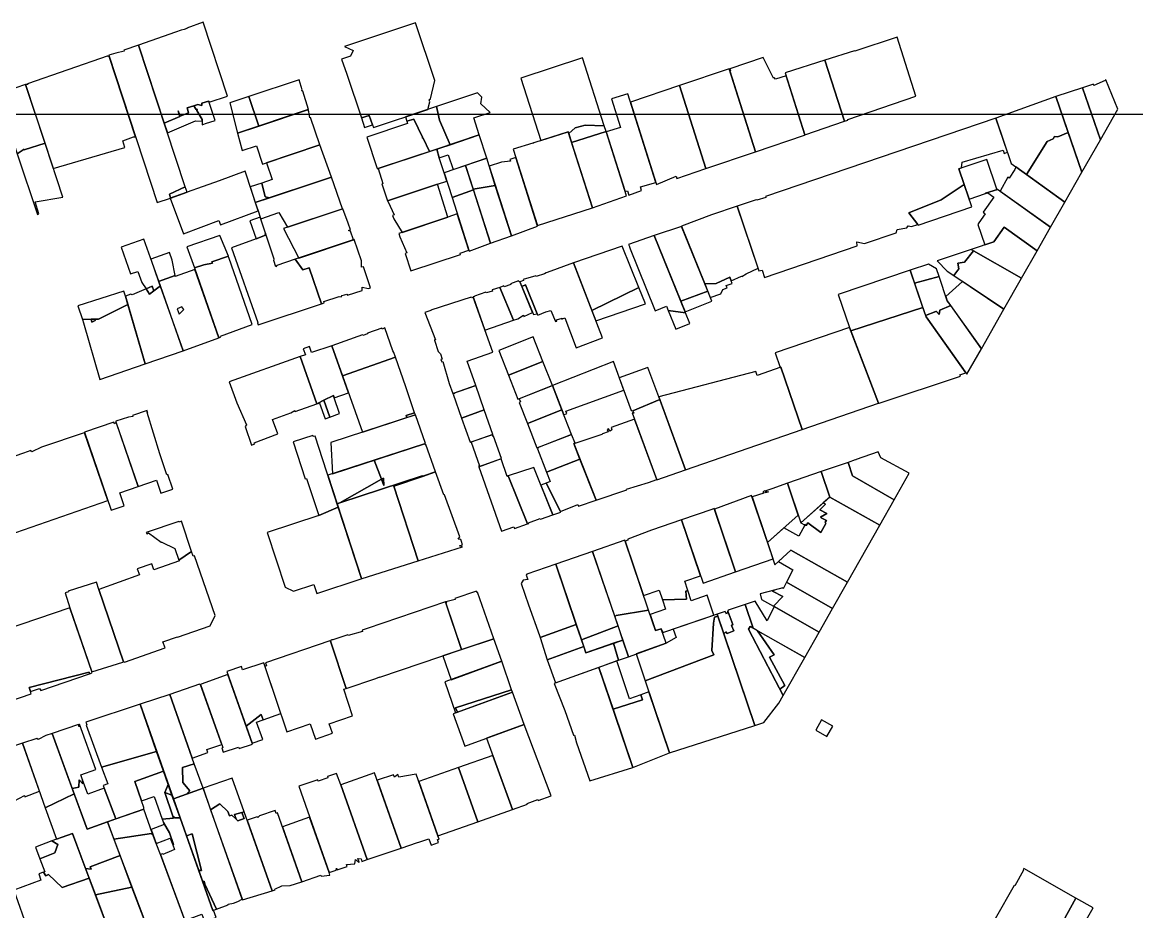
# Model space of a CAD drawing. Header units: metres. Extents: x -20 to 432, y -24 to 322.
# Drawn here: x 99.3 to 265.9, y 180.8 to 313.8 of the extents above; entities that cross this region are included whole.
import ezdxf

# ---------------------------------------------------------------- set-up
doc = ezdxf.new("R2010")
doc.units = ezdxf.units.M

msp = doc.modelspace()

# ---------------------------------------------------------------- linework, layer by layer
for points in [[(124.9375, 301.2813), (125.5313, 301.5), (126.1484, 301.3125), (126.1406, 301.6875), (127.1328, 302), (127.2109, 301.8438), (129.9609, 302.75), (126.3203, 313.7813), (123.8828, 312.9063), (123.8984, 312.875), (123.4688, 312.6875), (123.0156, 312.5938), (122.1719, 312.3125), (116.6406, 310.375), (120.5, 298.6875), (122.8359, 299.6875), (122.5703, 300.5313), (122.6094, 300.5625), (122.875, 299.7188), (124.1328, 300.25), (123.9141, 300.9688), (124.9375, 301.2813)], [(160.1016, 302.1875), (160.3125, 302.3438), (160.9844, 305.0625), (158.0938, 313.7188), (147.4531, 310.1563), (148.7813, 309.5625), (148.3594, 308.7188), (147.0313, 308.2813), (147.7969, 306), (149.9844, 299.4688), (151.1328, 299.8438), (151.6484, 298.4375), (151.8047, 298.0313), (159.9219, 300.75), (160.2031, 301.9063), (160.1016, 302.1875)], [(114.4766, 309.625), (114.5313, 309.4375), (113.25, 309.1875), (112.2031, 308.8438), (119.4531, 286.8438), (121.4531, 287.4688), (121.2734, 288.0625), (123.6563, 289.1563), (116.6406, 310.375), (114.4766, 309.625)], [(230.0859, 311.5625), (223.75, 309.4688), (223.7422, 309.5313), (219.2969, 308.0938), (222.2031, 298.9688), (222.7422, 299.1563), (222.7188, 299.25), (232.8906, 302.75), (230.0859, 311.5625)], [(116.2188, 296.6563), (112.25, 308.6875), (112.1719, 308.625), (112.1328, 308.75), (100.0625, 304.5625), (100.0938, 304.4688), (99.7813, 304.4688), (103.9141, 291.9375), (114.6094, 295.0313), (114.3359, 296.0313), (115.9141, 296.6563), (116.2188, 296.6563)], [(180.9141, 297.4063), (180.9844, 297.1563), (181.9453, 298), (183.4531, 298.4063), (186.2891, 298.3125), (183.0625, 308.4688), (173.8438, 305.4063), (176.8047, 296.0938), (180.9141, 297.4063)], [(216.2969, 296.9375), (213.4922, 305.7813), (211.9219, 305.2813), (211.7188, 305.5313), (211.6094, 305.4063), (210.0547, 308.5313), (205.1016, 306.8438), (205.1875, 306.5938), (205.0703, 306.5313), (208.9297, 294.4063), (216.2656, 296.9063), (216.2969, 296.9375)], [(201.5156, 291.9063), (208.9297, 294.4063), (204.9844, 306.8125), (197.5781, 304.3125), (201.5156, 291.9063)], [(216.2969, 296.9375), (222.2031, 298.9688), (219.2969, 308.0938), (213.3516, 306.2188), (216.2969, 296.9375)], [(142.0938, 300.75), (141.2266, 303.4688), (141.0625, 303.5313), (141.1484, 303.6875), (140.6797, 305.1875), (133.1719, 302.6875), (134.6406, 298.25), (142.0938, 300.75)], [(261.2188, 305.0625), (259.5234, 304.3125), (259.4375, 304.5313), (257.8359, 304), (260.5156, 296.2188), (263.1172, 300.7813), (261.3281, 305.1875), (261.1875, 305.125), (261.2188, 305.0625)], [(99.5469, 294.7813), (99.5625, 294.6875), (102.6797, 295.6875), (99.7813, 304.4688), (98.3281, 304), (97.6406, 303.5625), (97.5859, 303.75), (95.5781, 303.0938), (98.5313, 294.125), (99.5469, 294.7813)], [(194.1094, 289.5313), (197.0625, 290.75), (197.1797, 290.4375), (201.5156, 291.9063), (197.5781, 304.3125), (190.2031, 301.8125), (194.1094, 289.5313)], [(257.7266, 291.3438), (260.5156, 296.2188), (257.8359, 304), (253.8203, 302.6875), (257.7266, 291.3438)], [(125.3594, 300.5938), (126.1875, 299.2188), (126.1875, 299), (126.1953, 298.4688), (126.6875, 298.625), (128.1172, 299.0938), (127.2891, 301.625), (127.2109, 301.8438), (127.1328, 302), (126.1406, 301.6875), (126.1484, 301.3125), (125.5313, 301.5), (124.9375, 301.2813), (125.2656, 300.75), (125.4219, 300.8125), (125.3594, 300.5938)], [(131.4766, 297.1875), (134.6406, 298.25), (133.1719, 302.6875), (130.2969, 301.7188), (131.4766, 297.1875)], [(169.25, 300.3125), (167.8672, 301.5625), (167.9844, 302.5938), (167.3281, 303.2188), (161.2109, 301.1875), (161.6719, 299.125), (163.25, 295.4688), (167.6016, 296.9375), (166.7891, 299.5), (169.25, 300.3125)], [(189.7891, 288.5938), (189.9688, 287.9375), (191.8828, 288.625), (191.7031, 289.1563), (194.0156, 289.8438), (189.8047, 303.0938), (187.3828, 302.3125), (188.7422, 298.0625), (186.5938, 297.375), (189.4219, 288.4688), (189.7891, 288.5938)], [(247.1641, 292.6563), (249.4453, 291), (252.5391, 295.9688), (253.4063, 296.3438), (253.6094, 296.6875), (254.1484, 296.6563), (255.6797, 297.3125), (253.8203, 302.6875), (244.8516, 299.4375), (247.1641, 292.6563)], [(0, 0), (400, 0), (400, 300), (0, 300)], [(126.1875, 299.2188), (125.3594, 300.5938), (125.4219, 300.8125), (125.2656, 300.75), (124.9375, 301.2813), (123.9141, 300.9688), (124.1328, 300.25), (122.875, 299.7188), (122.6094, 300.5625), (122.5703, 300.5313), (122.8359, 299.6875), (120.5, 298.6875), (120.9766, 297.25), (125.2031, 299.0313), (126.1875, 299), (126.1875, 299.2188)], [(143.7813, 295.4375), (142.3984, 299.5625), (142.2813, 299.5), (142.1328, 300.375), (142.0156, 300.7188), (131.4766, 297.1875), (132.1563, 294.5938), (134.3047, 295.3125), (135.2188, 292.5625), (143.7813, 295.4375)], [(157.8125, 299.3125), (159.1406, 296.5938), (159.1406, 296.4375), (159.2109, 296.4688), (160.1875, 294.4688), (163.25, 295.4688), (161.6719, 299.125), (161.2109, 301.1875), (156.5625, 299.625), (156.7813, 298.9688), (157.8125, 299.3125)], [(151.6484, 298.4375), (151.1328, 299.8438), (149.9844, 299.4688), (150.4531, 298.0625), (151.6484, 298.4375)], [(159.1406, 296.5938), (157.8125, 299.3125), (156.7813, 298.9688), (156.8906, 298.625), (150.8125, 296.5938), (152.2891, 292.0625), (152.3438, 291.8438), (160.1875, 294.4688), (159.2109, 296.4688), (159.1406, 296.4375), (159.1406, 296.5938)], [(181.9453, 298), (180.9844, 297.1563), (181.4219, 295.7813), (186.5703, 297.4375), (186.2891, 298.3125), (183.4531, 298.4063), (181.9453, 298)], [(231.8359, 285.2813), (236.6797, 287.25), (240.125, 289.5), (239.3203, 291.875), (239.7031, 292), (239.8438, 292.8438), (245.9688, 294.6563), (246.0781, 294.1563), (246.5859, 294.3438), (244.8516, 299.4375), (210.4297, 287.7188), (210.4531, 287.5625), (209.1016, 287.1875), (209.0313, 287.25), (206.1563, 286.2813), (209.4375, 276.625), (209.9141, 276.6875), (210.2813, 275.625), (224.1172, 280.3438), (224.0859, 280.9688), (225.2188, 280.7188), (229.9453, 282.3125), (230.0859, 282.7813), (231.5313, 283.0313), (231.7578, 283.3438), (232.2656, 283.2188), (233.1719, 283.5625), (231.8359, 285.2813)], [(161.2734, 294.8125), (161.6406, 293.5), (162.9609, 293.9375), (163.6953, 291.75), (168.7266, 293.4375), (167.6016, 296.9375), (161.2734, 294.8125)], [(180.9141, 297.4063), (175.7891, 295.75), (175.6406, 295.6563), (175.6016, 295.6875), (172.6875, 294.7813), (176.2969, 283.4063), (184.5313, 286.0313), (180.9141, 297.4063)], [(181.4219, 295.7813), (184.5313, 286.0313), (189.6328, 287.8125), (186.5703, 297.4375), (181.4219, 295.7813)], [(249.4453, 291), (255.1719, 286.875), (257.7266, 291.3438), (255.6797, 297.3125), (254.1484, 296.6563), (253.6094, 296.6875), (253.4063, 296.3438), (252.5391, 295.9688), (249.4453, 291)], [(101.7734, 285.125), (101.2031, 286.9375), (105.3438, 287.625), (102.6797, 295.6875), (99.5625, 294.6875), (99.5469, 294.7813), (98.5313, 294.125), (101.5313, 285.0313), (101.7734, 285.125)], [(136.2266, 287.5313), (145.5, 290.625), (143.7813, 295.4375), (135.7891, 292.7813), (136.6328, 290.25), (135.125, 289.7188), (135.5859, 287.6563), (136.2266, 287.5313)], [(162.3594, 291.2813), (161.6406, 293.5), (161.2734, 294.8125), (152.5078, 291.9063), (153.2031, 289.6563), (153.0547, 289.625), (153.8984, 287.0625), (161.3594, 289.5625), (162.7656, 290), (162.3594, 291.2813)], [(170.0156, 289.375), (168.7266, 293.4375), (165.5781, 292.375), (166.7031, 288.8125), (170.0156, 289.375)], [(172.2891, 293), (170.9375, 292.8438), (169.0781, 292.2813), (172.4141, 281.8438), (176.3281, 283.3125), (173.0703, 293.5625), (172.2031, 293.2813), (172.2891, 293)], [(166.7344, 288.7188), (165.5781, 292.375), (162.3594, 291.2813), (163.5391, 287.5938), (166.7344, 288.7188)], [(243.3281, 288.25), (245.1016, 288.7813), (245.0234, 288.8438), (243.5156, 293.2813), (239.3203, 291.875), (240.8594, 287.3438), (243.2969, 288.1563), (243.3281, 288.25)], [(247.8516, 292.1563), (247.6875, 291.7813), (246.8281, 290.4688), (246.6563, 290.5938), (245.4844, 288.5313), (253.0078, 283.125), (255.1719, 286.875), (247.8516, 292.1563)], [(134.5313, 285.5625), (132.6016, 291.5313), (128.7188, 290.0938), (121.4141, 287.4688), (123.3828, 282.1563), (128.6719, 284.125), (128.9063, 283.4688), (134.5313, 285.5625)], [(138.9219, 283.125), (147.1484, 285.875), (145.5, 290.625), (134.125, 286.8438), (134.5313, 285.5625), (134.8594, 284.6563), (134.9453, 284.375), (137.6641, 285.3438), (138.9219, 283.125)], [(123.9141, 288.375), (123.6563, 289.1563), (121.2734, 288.0625), (121.4531, 287.4688), (123.9141, 288.375)], [(134.125, 286.8438), (136.2266, 287.5313), (135.5859, 287.6563), (135.125, 289.7188), (133.375, 289.1563), (134.125, 286.8438)], [(153.9844, 286.9375), (154.8984, 285), (154.6328, 284.9063), (154.8203, 284.375), (156.0859, 282.3438), (162.9219, 284.6563), (161.3594, 289.5625), (153.8984, 287.0625), (153.9844, 286.9375)], [(169.2734, 280.75), (166.7344, 288.7188), (163.5391, 287.5938), (166.0938, 279.5625), (169.2734, 280.75)], [(172.4141, 281.8438), (170.0156, 289.375), (166.7031, 288.8125), (169.2734, 280.75), (172.4141, 281.8438)], [(236.6797, 287.25), (231.8359, 285.2813), (233.1719, 283.5625), (233.25, 283.4375), (241.2578, 286.1875), (240.125, 289.5), (236.6797, 287.25)], [(245.1016, 288.7813), (243.3281, 288.25), (243.2969, 288.1563), (243.6484, 288.2813), (244.5781, 287.625), (242.9609, 285.375), (243.2813, 285.1563), (242.3125, 283.8125), (242.1563, 283.5313), (243.1875, 280.5), (244.5625, 280.9688), (246.1016, 283.125), (251.0156, 279.5938), (253.0078, 283.125), (245.1016, 288.7813)], [(148.8125, 281.25), (148.3828, 282.5625), (148.0625, 282.625), (148.3359, 282.7188), (148.0078, 283.7188), (147.2188, 285.875), (138.3359, 282.9375), (140.6484, 278.5), (148.8125, 281.25)], [(166.0625, 279.6875), (164.3281, 285.125), (162.9219, 284.6563), (155.5625, 282.1875), (155.7188, 281.6875), (156.7656, 279.2813), (156.5156, 279.2188), (157.3594, 276.5938), (164.8047, 279.0625), (164.7813, 279.25), (166.0625, 279.6875)], [(201.3281, 274.6563), (203.0547, 274.7188), (205.0703, 275.6875), (205.2734, 275.0938), (206.8047, 275.8125), (206.8984, 275.75), (207.5078, 276.1563), (209.3125, 277), (206.1563, 286.2813), (202.3438, 284.9688), (197.8359, 283.2813), (201.3281, 274.6563)], [(135.5859, 282.1563), (135.6641, 282.2188), (134.8594, 284.6563), (133.3203, 284.0938), (134.2734, 281.4063), (135.6563, 281.9375), (135.5859, 282.1563)], [(125.0078, 277.0625), (126.4297, 277.5313), (127.7266, 277.75), (127.6484, 277.9375), (130.1016, 278.7813), (128.8438, 281.9063), (123.9063, 280.1875), (125.0078, 277.0625)], [(136.9609, 278.3438), (135.6641, 282.2188), (135.5859, 282.1563), (135.6563, 281.9375), (134.2734, 281.4063), (130.5781, 280.0625), (134.5156, 268.875), (134.4297, 268.8438), (134.5391, 268.5313), (144, 271.6875), (142.2031, 277.0625), (141.25, 276.75), (140.1094, 278.3438), (137.3516, 277.4063), (137.2188, 277.2188), (136.8984, 278.1563), (136.9609, 278.3438)], [(193.7656, 281.875), (189.9531, 280.5625), (190.1328, 280.1563), (190.0703, 280.125), (193.9297, 270.625), (195.6016, 271.3125), (195.8672, 270.6563), (198.4453, 270.3438), (193.7656, 281.875)], [(201.7813, 273.5625), (197.8516, 283.25), (193.7656, 281.875), (197.7422, 272.0938), (201.7813, 273.5625)], [(248.7031, 275.5313), (251.0156, 279.5938), (246.1016, 283.125), (244.5625, 280.9688), (241.1484, 279.8125), (248.7031, 275.5313)], [(118.7266, 274.3125), (118.9609, 273.625), (119.9297, 274.3438), (117.4609, 281.3438), (114.0781, 280.1563), (115.4844, 276.1563), (116.5703, 276.5313), (117.1484, 274.875), (117.7891, 273.9063), (118.7266, 274.3125)], [(142.2031, 277.0625), (144, 271.6875), (144.4453, 271.8438), (144.3672, 272.0313), (146.6563, 272.75), (146.9453, 272.7188), (147.0938, 272.9063), (147.7891, 273.125), (147.9141, 272.9688), (150.1094, 273.6563), (150.0938, 274.1875), (151.0547, 273.9688), (151.3672, 274.0625), (150.2969, 277.2188), (150.0078, 277.1563), (149.9844, 278.125), (148.9141, 281.2813), (140.1094, 278.3438), (141.25, 276.75), (142.2031, 277.0625)], [(191.4531, 274.125), (188.9688, 280.2813), (181.6953, 277.8125), (184.4453, 270.6875), (191.4531, 274.125)], [(119.6719, 275.0313), (122.1172, 275.9375), (121.6875, 278.1875), (121.2813, 279.3438), (118.5, 278.375), (119.6719, 275.0313)], [(130.1641, 278.5938), (130.1016, 278.7813), (127.6484, 277.9375), (127.7266, 277.75), (126.4297, 277.5313), (125.0078, 277.0625), (128.6875, 266.5938), (128.9844, 266.7188), (128.9297, 266.8438), (133.6328, 268.5938), (130.1641, 278.5938)], [(239.3438, 276.9063), (239.1797, 277.7813), (240.1563, 277.9063), (241.5156, 279.5938), (241.1484, 279.8125), (236.0703, 278.0938), (237.5703, 276.5625), (238.5547, 275.9063), (239.3438, 276.9063)], [(239.1797, 277.7813), (239.3438, 276.9063), (238.5547, 275.9063), (246.0547, 270.875), (248.7031, 275.5313), (241.5156, 279.5938), (240.1563, 277.9063), (239.1797, 277.7813)], [(123.3281, 264.6563), (128.6875, 266.5938), (125.0938, 276.8125), (122.1484, 275.7813), (122.1172, 275.9375), (119.6719, 275.0313), (123.3281, 264.6563)], [(179.9922, 269.5313), (179.9688, 269.4063), (180.3906, 269.5938), (182.125, 265.0938), (186.0313, 266.5938), (181.6953, 277.8125), (177.7656, 276.375), (177.6328, 276.3125), (177.3438, 276.1563), (176.125, 275.7813), (176.0781, 275.875), (174.1875, 275.3125), (174.2422, 275.1563), (173.6953, 274.9688), (174, 274.25), (174.5078, 274.5313), (176.2813, 270.1875), (176.3672, 270), (177.5703, 270.5), (178.3047, 270.6875), (179.0156, 269.0313), (179.2266, 269.0938), (179.1719, 269.2813), (179.9922, 269.5313)], [(222.9844, 268.1563), (223.1797, 267.6563), (233.9375, 271.125), (232.0391, 276.7188), (221.2969, 273.0625), (222.9844, 268.1563)], [(232.6953, 274.7813), (236.375, 275.75), (235.9766, 276.9063), (234.7734, 277.625), (232.0391, 276.7188), (232.6953, 274.7813)], [(172.7266, 269.2188), (173.3828, 269.4375), (174.2266, 269.9688), (174.2969, 269.7813), (175.5938, 270.375), (173.6719, 275.0313), (173.5156, 274.9688), (173.4766, 275.0938), (172.2734, 274.6875), (172.3203, 274.5625), (171.3438, 274.2188), (171.2891, 274.3438), (170.7031, 274.125), (172.7266, 269.2188)], [(204.5469, 274.4375), (205.4063, 274.7188), (205.2734, 275.0938), (205.0703, 275.6875), (203.0547, 274.7188), (201.3281, 274.6563), (202.1641, 272.625), (203.75, 273.1563), (204.0469, 273.8125), (204.6641, 274.0625), (204.5469, 274.4375)], [(238.1172, 271.4063), (237.6016, 272.125), (236.375, 275.75), (232.6953, 274.7813), (234.3438, 269.9375), (235.8906, 270.5313), (235.9922, 270.5313), (236.375, 270.0938), (236.4844, 270.75), (238.1172, 271.4063)], [(242.7109, 264.9688), (246.0547, 270.875), (239.8594, 275.0313), (237.3906, 272.75), (237.6016, 272.125), (242.7109, 264.9688)], [(108.2656, 269.3125), (109.5781, 269.375), (110.1172, 269.4063), (110.6563, 269.4063), (115.0703, 271.5625), (114.7031, 272.8438), (114.4453, 273.5625), (107.6094, 271.375), (108.2656, 269.3125)], [(117.7891, 273.9063), (115.6953, 273.0313), (115.5313, 273.125), (114.7031, 272.8438), (117.6484, 262.7188), (123.3281, 264.6563), (119.9297, 274.3438), (118.9609, 273.625), (118.3047, 273.125), (117.7891, 273.9063)], [(117.7891, 273.9063), (118.3047, 273.125), (118.9609, 273.625), (118.7266, 274.3125), (117.7891, 273.9063)], [(166.9063, 272.8438), (166.9297, 272.7813), (166.7031, 272.7188), (168.4609, 267.75), (172.7266, 269.2188), (170.7031, 274.125), (169.5547, 273.75), (169.6172, 273.5938), (168.6484, 273.3125), (168.5938, 273.4375), (166.9063, 272.8438)], [(174.5078, 274.5313), (174, 274.25), (175.7188, 270.0625), (176.2813, 270.1875), (174.5078, 274.5313)], [(185.0625, 269.125), (192.4531, 271.6563), (191.4531, 274.125), (184.4453, 270.6875), (185.0625, 269.125)], [(202.375, 272.0938), (201.7813, 273.5625), (197.7422, 272.0938), (198.3906, 270.5), (202.375, 272.0938)], [(166.7031, 272.6875), (166.4375, 272.5938), (166.3984, 272.6875), (160.3672, 270.75), (160.3828, 270.6563), (159.4922, 270.375), (161.0469, 266.3125), (160.8906, 266.25), (160.8984, 266.2188), (161.4688, 264.5625), (161.8281, 264.2188), (162.0703, 263.4063), (161.8828, 263.375), (162.0234, 263), (162.1797, 263.0313), (163.1328, 259.7813), (163.6719, 258.25), (167.0781, 259.4688), (165.7813, 263.0938), (169.625, 264.4688), (166.7031, 272.6875)], [(109.5781, 269.375), (108.2656, 269.3125), (108.4219, 268.8438), (110.8906, 260.375), (117.6484, 262.7188), (115.0703, 271.5625), (110.6563, 269.4063), (110.1172, 269.4063), (110.1797, 269.1875), (109.6953, 268.9375), (109.5781, 269.375)], [(123.4531, 270.8125), (123.1563, 271.2188), (122.4297, 270.9375), (122.7188, 270.125), (123.4531, 270.8125)], [(199.1016, 268.75), (198.4453, 270.3438), (195.8672, 270.6563), (196.9922, 267.875), (199.1016, 268.75)], [(239.5938, 260.8438), (239.4688, 261.0625), (240.3828, 261.375), (234.4141, 269.7188), (233.9375, 271.125), (223.1797, 267.6563), (227.2891, 256.8125), (227.3984, 256.8438), (239.5938, 260.8438)], [(238.1172, 271.4063), (236.4844, 270.75), (236.375, 270.0938), (235.9922, 270.5313), (235.8906, 270.5313), (234.3438, 269.9375), (234.4141, 269.7188), (240.5391, 261.1563), (242.7109, 264.9688), (238.1172, 271.4063)], [(109.5781, 269.375), (109.6953, 268.9375), (110.1797, 269.1875), (110.1172, 269.4063), (109.5781, 269.375)], [(155.0938, 263.6875), (154.8438, 264.375), (154.7109, 264.6563), (153.5078, 268.0625), (153.0938, 267.9063), (153.0391, 268.0313), (150.8906, 267.2813), (150.9063, 267.1875), (150.1953, 266.9375), (150.1719, 267.0313), (145.5781, 265.4063), (147.1641, 260.9063), (155.0938, 263.6875)], [(175.6797, 266.7188), (170.5156, 264.6875), (171.9609, 261.0313), (177.125, 263.0625), (175.6797, 266.7188)], [(227.2891, 256.8125), (222.9844, 268.1563), (211.8594, 264.3438), (212.6172, 262.1563), (212.7031, 262.1875), (215.8984, 252.875), (227.2891, 256.8125)], [(143.5234, 256.7813), (143.5, 256.8438), (144.3828, 257.2813), (145.8047, 257.9688), (145.9219, 257.625), (148.0547, 258.375), (145.5781, 265.4063), (142.5469, 264.375), (142.2266, 265.3125), (141.3047, 264.9688), (141.6172, 264.0625), (140.8203, 263.7813), (143.3125, 256.7188), (143.5234, 256.7813)], [(132.7891, 253.5625), (132.5859, 253.3125), (133.5547, 250.5625), (134.0313, 250.7188), (133.9453, 250.9063), (137.4688, 252.25), (136.7109, 254.375), (139.4375, 255.375), (140.0547, 255.7188), (140.1094, 255.5938), (143.3125, 256.7188), (140.8203, 263.7813), (130.2344, 260.0313), (131.3438, 256.875), (132.7891, 253.5625)], [(157.9531, 255.375), (156.6406, 259.25), (155.0938, 263.6875), (147.1641, 260.9063), (150.1328, 252.4688), (156.7969, 254.6563), (156.6953, 254.9688), (157.9531, 255.375)], [(173.3906, 257.4063), (178.5547, 259.4375), (177.125, 263.0625), (171.9609, 261.0313), (173.3906, 257.4063)], [(180.5547, 255.625), (189.2422, 258.75), (187.6719, 263.0313), (178.5547, 259.4375), (180.2656, 255.0625), (180.7188, 255.25), (180.5547, 255.625)], [(190.5313, 255.6563), (190.5859, 255.6875), (194.6016, 257.375), (192.8438, 262.1563), (188.5547, 260.5938), (190.3516, 255.7188), (190.5313, 255.6563)], [(208.9766, 261.5313), (194.4453, 257.7813), (198.4688, 246.8438), (215.8984, 252.875), (212.7031, 262.1875), (209.1641, 260.9688), (208.9766, 261.5313)], [(163.8984, 258.25), (163.7031, 258.1563), (164.9609, 254.5938), (168.3672, 255.8125), (167.0781, 259.4688), (163.8672, 258.3125), (163.8984, 258.25)], [(173.7734, 257.0313), (173.5781, 256.9063), (174.8125, 253.7813), (179.9766, 255.8125), (178.5547, 259.4375), (173.6016, 257.4688), (173.7734, 257.0313)], [(143.5, 256.8438), (143.5234, 256.7813), (143.7188, 256.8438), (144.5469, 254.5), (145.2813, 254.75), (144.3828, 257.2813), (143.5, 256.8438)], [(144.3828, 257.2813), (145.2813, 254.75), (146.7188, 255.25), (145.9219, 257.625), (145.8047, 257.9688), (144.3828, 257.2813)], [(190.7109, 255.3438), (190.4766, 255.375), (194.1563, 245.375), (198.4688, 246.8438), (194.6016, 257.375), (190.5859, 255.6875), (190.7109, 255.3438)], [(115.8203, 254.8125), (115.1641, 254.75), (113.2656, 254.125), (113.2891, 254.0313), (116.5938, 244.3438), (119.3438, 245.2813), (120.0078, 243.3438), (121.7969, 243.9688), (121.0547, 246.1563), (120.8984, 246.0938), (119.8594, 249.2188), (117.9688, 255.4375), (118.0469, 255.4375), (117.9766, 255.5938), (117.9297, 255.7188), (115.7734, 254.9688), (115.8203, 254.8125)], [(145.6484, 246.25), (159.5859, 250.7813), (158.0625, 255.0625), (145.4297, 250.9375), (145.6484, 246.25)], [(158.0625, 255.0625), (157.9531, 255.375), (156.6953, 254.9688), (156.7969, 254.6563), (158.0625, 255.0625)], [(168.3672, 255.8125), (164.9609, 254.5938), (166.2578, 250.9688), (169.6641, 252.1563), (168.3672, 255.8125)], [(179.9766, 255.8125), (174.8125, 253.7813), (176.2422, 250.125), (181.4063, 252.1563), (179.9766, 255.8125)], [(116.5938, 244.3438), (113.2969, 253.9688), (113.0469, 253.7188), (112.9453, 254), (108.5703, 252.5), (112.5781, 240.8125), (114.5234, 241.4688), (113.8516, 243.4063), (116.5938, 244.3438)], [(186.9375, 253), (186.7266, 252.9063), (186.875, 252.5313), (186.0469, 252.2188), (185.9375, 252.1563), (182.0781, 250.8438), (181.75, 250.7813), (185.0781, 242.3125), (189.6641, 243.8438), (189.625, 243.9688), (192.9297, 244.9688), (194.1406, 245.4063), (190.8125, 254.4375), (187.3281, 253.1563), (187.4531, 252.8125), (187.1953, 252.625), (186.9375, 253)], [(100.5781, 249.7188), (99.4453, 249.3438), (94.3594, 247.5938), (94.4375, 247.4375), (90.1719, 246.0313), (93.6563, 235.9063), (112.0781, 242.25), (108.5938, 252.4063), (108.5547, 252.4063), (102.1641, 250.25), (100.7266, 249.5313), (100.5781, 249.7188)], [(143.0547, 251.9063), (142.7656, 251.8125), (142.7109, 252), (139.7734, 251.0313), (141.5938, 245.5), (141.7969, 245.5625), (143.6016, 240.0313), (146.5391, 241.25), (143.0547, 251.9063)], [(169.6328, 252.1563), (166.3984, 251), (167.625, 247.4375), (167.5156, 247.4063), (167.5469, 247.3125), (170.9531, 248.5313), (169.7656, 251.875), (169.6641, 251.8438), (169.6328, 252.1563)], [(176.375, 250), (176.3047, 249.9688), (177.6719, 246.5), (182.6563, 248.4688), (181.75, 250.7813), (181.9297, 250.8438), (181.4063, 252.1563), (176.3047, 250.1563), (176.375, 250)], [(152.9844, 245.4375), (153.3125, 245.625), (153.3359, 244.5313), (152.9844, 245.4375), (146.7813, 241.9063), (159.0781, 245.9688), (159.1094, 245.875), (161.0938, 246.5625), (159.6406, 250.625), (159.4922, 250.5938), (159.4453, 250.75), (151.9063, 248.2813), (152.9844, 245.4375)], [(170.9297, 237.6563), (172.8047, 238.3438), (172.8984, 238.0938), (174.8281, 238.7813), (171.9531, 245.9375), (171.7891, 245.875), (170.8672, 248.5), (167.5469, 247.3125), (170.9297, 237.6563)], [(177.5938, 244.875), (179.7656, 240.5938), (182.375, 241.6875), (182.4766, 241.4375), (185.0781, 242.3125), (182.6563, 248.4688), (177.6719, 246.5), (178.2188, 245.125), (177.5938, 244.875)], [(223.8438, 248.3438), (222.7656, 247.9688), (223.4375, 245.9688), (229.6719, 242.375), (231.9141, 246.3438), (227.6641, 248.6563), (227.2734, 249.5313), (223.9844, 248.4063), (223.9063, 248.3125), (223.8438, 248.3438)], [(146.7813, 241.9063), (152.9844, 245.4375), (151.9063, 248.2813), (144.9844, 246.0313), (146.375, 241.75), (146.7813, 241.9063)], [(174.8281, 238.7813), (175.0078, 238.8438), (174.9766, 238.9375), (176.7344, 239.5625), (176.7734, 239.4688), (178.6328, 240.125), (175.7891, 247.1875), (171.9531, 245.9375), (174.8281, 238.7813)], [(220.0469, 242.7813), (227.5078, 238.5625), (229.6719, 242.375), (223.4375, 245.9688), (222.7656, 247.9688), (218.7578, 246.5938), (220.0469, 242.7813)], [(146.7813, 241.9063), (146.375, 241.75), (150.0234, 230.5938), (150.1094, 230.5938), (158.5, 233.25), (154.8438, 244.4063), (159.1094, 245.875), (159.0781, 245.9688), (146.7813, 241.9063)], [(153.3125, 245.625), (152.9844, 245.4375), (153.3359, 244.5313), (153.3125, 245.625)], [(164.8672, 236.4063), (164.4375, 236.4688), (164.7188, 236.8125), (162.4297, 243.125), (162.3281, 243.0938), (161.0938, 246.5625), (154.8438, 244.4063), (158.5, 233.25), (165.0859, 235.3438), (164.6406, 235.5), (165.0938, 235.625), (164.9609, 236.1563), (164.8672, 236.4063)], [(220.0469, 242.7813), (218.7578, 246.5938), (213.7031, 244.8438), (215.7031, 238.9375), (220.0469, 242.7813)], [(179.7656, 240.5938), (177.5938, 244.875), (176.8438, 244.5625), (178.6328, 240.125), (179.8047, 240.5313), (179.7656, 240.5938)], [(215.3047, 240.0938), (213.7031, 244.8438), (211.3594, 244.0313), (210.9063, 243.875), (210.4609, 243.7188), (210.4453, 243.6563), (210.8438, 243.5625), (210.3906, 243.4063), (210.4453, 243.6563), (210.3203, 243.6875), (210.0078, 243.5625), (210.1875, 243.3438), (208.3984, 242.8125), (210.7031, 236), (215.3047, 240.0938)], [(211.5469, 233.5313), (208.3281, 243), (202.7813, 240.9688), (205.9531, 231.5938), (211.5469, 233.5313)], [(218.7422, 239.6563), (219.5156, 239.25), (219.3203, 239), (219.4609, 238.8125), (218.6953, 237.4688), (216.7578, 238.9375), (216.5156, 238.5313), (216.3125, 238.6563), (216.2578, 238.625), (216.3203, 238.5625), (215.375, 236.9063), (213.1406, 238.1875), (210.7031, 236), (211.8281, 232.6563), (214.1797, 234.8438), (222.6641, 230.0313), (227.5078, 238.5625), (220.0469, 242.7813), (219.0391, 241.9063), (219.375, 241.7188), (218.5313, 240.875), (219.5625, 240.3125), (218.6484, 239.7813), (218.7422, 239.6563)], [(219.5156, 239.25), (218.7422, 239.6563), (218.6484, 239.7813), (219.5625, 240.3125), (218.5313, 240.875), (219.375, 241.7188), (219.0391, 241.9063), (215.7031, 238.9375), (216.2578, 238.625), (216.3125, 238.6563), (216.5156, 238.5313), (216.7578, 238.9375), (218.6953, 237.4688), (219.4609, 238.8125), (219.3203, 239), (219.5156, 239.25)], [(150.0234, 230.5938), (146.5391, 241.25), (143.6016, 240.0313), (135.9219, 237.4688), (138.5781, 229.3125), (139.8203, 228.6875), (142.8672, 229.6875), (143.3125, 228.375), (149.9375, 230.5625), (150.0234, 230.5938)], [(202.7422, 241.0625), (202.4766, 240.9688), (202.3984, 240.9375), (197.8672, 239.375), (201.0781, 229.9063), (205.9531, 231.5938), (202.7422, 241.0625)], [(122.7344, 239.0313), (122.6953, 239.125), (117.8281, 237.5), (117.8906, 237.2813), (118.1563, 237.4063), (120.0703, 236.0313), (120.125, 236.0313), (122.1016, 235.0938), (122.7109, 233.3438), (124.5938, 234.6563), (123.0703, 239.1563), (122.7344, 239.0313)], [(194.5234, 228.8438), (195.0156, 227.4063), (198.6094, 227.5313), (198.5156, 228.7188), (198.7969, 228.8125), (198.3281, 230.1875), (200.7188, 231), (197.8672, 239.375), (193.3906, 237.8438), (189.8281, 236.4688), (189.8281, 236.3125), (189.4297, 236.1875), (192.1953, 228.0625), (194.5234, 228.8438)], [(187.8906, 224.8438), (188.0938, 225.0625), (192.9297, 225.875), (189.3906, 236.3125), (184.5703, 234.6563), (187.8906, 224.8438)], [(125.0469, 234), (124.8359, 233.9375), (124.5938, 234.6563), (122.7109, 233.3438), (122.7656, 233.2188), (118.9688, 231.875), (118.6328, 232.8125), (116.4766, 232.0625), (116.8125, 231.125), (110.7188, 228.9688), (114.4063, 218.1563), (114.5234, 218.1875), (114.5625, 218.0938), (120.6484, 220.2188), (120.3203, 221.125), (122.4766, 221.875), (122.5078, 221.8125), (127.3906, 223.5), (128.1328, 225.0625), (125.0469, 234)], [(188.3594, 223.5), (184.5703, 234.6563), (179.0547, 232.75), (182.8906, 221.4375), (188.3594, 223.5)], [(214.1797, 234.8438), (212.3359, 233.125), (214.5, 231.9063), (213.5469, 230.0313), (220.4375, 226.125), (222.6641, 230.0313), (214.1797, 234.8438)], [(174.8516, 230.4688), (174.1641, 230.3438), (173.8906, 229.875), (174.9844, 226.6563), (176.6406, 222.0938), (176.7344, 221.7813), (182.1172, 223.7188), (179.0547, 232.75), (174.7188, 231.25), (174.6328, 231.0938), (174.8516, 230.4688)], [(110.7188, 228.9688), (110.3672, 230.0625), (106.1563, 228.6875), (106.1797, 228.5938), (105.6719, 228.4375), (106.3984, 226.2188), (109.6875, 216.625), (114.3047, 218.0625), (114.4063, 218.1563), (110.7188, 228.9688)], [(211.4844, 228.7188), (212.9922, 227.9063), (211.6172, 226.4375), (218.4375, 222.5938), (220.4375, 226.125), (213.5469, 230.0313), (213.0547, 229.0313), (213.0078, 229.2188), (211.6875, 228.875), (211.4844, 228.7188)], [(164.0234, 227.4688), (162.6328, 227.125), (162.6953, 226.9375), (162.6094, 226.9063), (164.9531, 219.9688), (169.7969, 221.5938), (167.3516, 228.5313), (167.2656, 228.5), (167.1953, 228.6875), (163.9844, 227.5938), (164.0234, 227.4688)], [(199.3125, 227.2813), (198.7969, 228.8125), (198.5156, 228.7188), (198.6094, 227.5313), (195.0156, 227.4063), (195.4844, 226.0313), (193.1484, 225.2188), (193.9688, 222.8125), (194.8359, 223.0938), (195.0391, 222.5), (202.7109, 225.125), (201.6953, 228.0938), (199.3125, 227.2813)], [(211.6875, 228.875), (209.5938, 228.3125), (209.8125, 227.4688), (211.6172, 226.4375), (212.9922, 227.9063), (211.4844, 228.7188), (211.6875, 228.875)], [(152.1641, 215.6563), (152.7266, 215.9063), (152.75, 215.8438), (164.9531, 219.9688), (162.5469, 227.0938), (150.8672, 223.125), (150.0938, 222.875), (150.1641, 222.6875), (148.0156, 222.0625), (147.9844, 222.1875), (145.7266, 221.4375), (145.5547, 221.4063), (145.375, 221.3438), (145.3984, 221.25), (145.3516, 221.25), (147.7344, 214.1563), (152.1641, 215.6563)], [(207.3672, 226.6875), (204.8359, 225.8438), (204.7813, 225.7188), (205.5078, 223.7188), (205.3438, 223.5625), (205.7031, 222.7813), (204.6719, 222.375), (204.4688, 222.625), (204.1797, 222.3125), (208.8203, 208.625), (210.1875, 209.0625), (212.3906, 211.9375), (213.0469, 213.0938), (207.8906, 223.0313), (208.1016, 223.4063), (208.5703, 223.1563), (207.3672, 226.6875)], [(218.4375, 222.5938), (211.7266, 226.4063), (210.6719, 224.2813), (208.875, 227.2188), (207.3672, 226.6875), (208.5703, 223.1563), (216.2734, 218.7813), (218.4375, 222.5938)], [(100.2891, 214.3125), (109.2656, 216.5938), (109.3516, 216.3438), (109.6406, 216.4375), (109.6172, 216.5), (109.7266, 216.5313), (106.3984, 226.2188), (96.7266, 222.9063), (96.9531, 222.5), (96.5859, 222.375), (94.4844, 222.125), (88.6563, 220.125), (92, 210.4063), (100.6328, 213.3438), (100.4922, 213.7188), (100.2891, 214.3125)], [(188.0938, 225.0625), (187.8906, 224.8438), (189.9141, 218.9063), (195.5703, 220.9375), (194.8359, 223.0938), (193.9688, 222.8125), (192.9297, 225.875), (188.0938, 225.0625)], [(202.6328, 223.9375), (202.8125, 224.8125), (203.2813, 224.9688), (203.1719, 225.2813), (196.6094, 223.0313), (197.0391, 221.7813), (195.5703, 220.9375), (191.0625, 219.3125), (192.4219, 215.3125), (202.7031, 219.1875), (202.3828, 219.8125), (202.6328, 223.9375)], [(202.8125, 224.8125), (202.6328, 223.9375), (202.3828, 219.8125), (202.7031, 219.1875), (192.4219, 215.3125), (196.0703, 204.5313), (208.8203, 208.625), (203.2813, 224.9688), (202.8125, 224.8125)], [(204.7813, 225.7188), (204.5703, 225.25), (204.375, 225.6875), (203.1719, 225.2813), (204.1797, 222.3125), (204.4688, 222.625), (204.6719, 222.375), (205.7031, 222.7813), (205.3438, 223.5625), (205.5078, 223.7188), (204.7813, 225.7188)], [(177.7891, 218.4375), (183.2344, 220.4063), (182.1172, 223.7188), (176.7344, 221.7813), (177.7891, 218.4375)], [(189.0703, 221.375), (188.3594, 223.5), (182.8906, 221.4375), (183.5469, 219.5), (189.0703, 221.375)], [(212.5469, 214.0313), (213.3203, 214.5938), (211.0156, 218.8438), (211.7188, 219.1875), (209.2188, 222.7813), (208.1016, 223.4063), (207.8906, 223.0313), (212.5469, 214.0313)], [(212.5469, 214.0313), (213.0469, 213.0938), (216.2734, 218.7813), (209.2188, 222.7813), (211.7188, 219.1875), (211.0156, 218.8438), (213.3203, 214.5938), (212.5469, 214.0313)], [(135.6406, 218), (135.8047, 217.5313), (135.5547, 217.4375), (138.8438, 207.6875), (142.3281, 208.875), (143.1016, 206.5938), (145.6563, 207.4688), (145.1797, 208.875), (148.6719, 210.0625), (147.3438, 214.0313), (147.7344, 214.1563), (145.3516, 221.25), (145.2813, 221.2813), (135.6406, 218)], [(163.3984, 215.4688), (170.9688, 218.2188), (169.7969, 221.5938), (162.1797, 219.0313), (163.3984, 215.4688)], [(188.4141, 218.375), (187.7031, 220.9063), (183.5469, 219.5), (183.2344, 220.4063), (177.7891, 218.4375), (179, 215), (188.4141, 218.375)], [(187.7031, 220.9063), (188.4141, 218.375), (189.9141, 218.9063), (189.0703, 221.375), (187.7031, 220.9063)], [(135.375, 217.9688), (132.2188, 216.9375), (132.0547, 217.4375), (129.8672, 216.6875), (132.7422, 208.5), (134.9922, 210.25), (135.2969, 209.4688), (137.9297, 210.4063), (135.375, 217.9688)], [(172.4531, 213.9688), (170.9688, 218.2188), (162.4531, 215.125), (164.0625, 210.5), (164.3359, 210.5938), (164.0625, 211.25), (172.4531, 213.9688)], [(181.8516, 207.1563), (182.1719, 206), (184.125, 200.3438), (190.5859, 202.3438), (185.5078, 217.3125), (178.7891, 214.9063), (180.3906, 210.875), (181.7031, 207.1875), (181.8516, 207.1563)], [(187.625, 211.0625), (192.0234, 212.4375), (191.7578, 213.2188), (190.0859, 212.625), (188.1719, 218.2813), (185.5078, 217.3125), (187.625, 211.0625)], [(109.2656, 216.5938), (100.2891, 214.3125), (100.4922, 213.7188), (101.8594, 214.1563), (102.0547, 213.8438), (109.3516, 216.3438), (109.2656, 216.5938)], [(129.3203, 204.625), (131.6328, 205.375), (131.7109, 205.1563), (133.6953, 205.8125), (130.0156, 216.25), (126.0078, 214.7813), (125.9141, 214.75), (129.2578, 205.3125), (129.1016, 205.25), (129.3203, 204.625)], [(124.7031, 203.75), (127.0391, 204.5625), (126.8672, 205.0313), (129.1016, 205.75), (125.9297, 214.7188), (125.8281, 214.7188), (125.7969, 214.7813), (121.3438, 213.25), (124.7031, 203.75)], [(165.4688, 205.5313), (174.3438, 208.7813), (172.5781, 213.5938), (163.7109, 210.375), (165.4688, 205.5313)], [(172.5781, 213.5938), (172.4531, 213.9688), (164.0625, 211.25), (164.3359, 210.5938), (172.5781, 213.5938)], [(196.0703, 204.5313), (192.9844, 213.625), (191.7578, 213.2188), (192.0234, 212.4375), (187.625, 211.0625), (190.5938, 202.3438), (196.0703, 204.5313)], [(116.8828, 211.7813), (108.7813, 209.125), (108.9375, 208.7188), (108.8203, 208.6875), (111.125, 202.4063), (119.3594, 204.75), (116.8828, 211.7813)], [(123.2891, 200.0938), (123.2422, 202.3438), (124.9922, 202.9063), (121.3438, 213.25), (116.8828, 211.7813), (121.8672, 197.6563), (123.8281, 198.3438), (124.3125, 198.8438), (123.2891, 200.0938)], [(134.9922, 210.25), (132.7422, 208.5), (133.6406, 205.9688), (135.2734, 206.5313), (134.3203, 209.125), (135.2969, 209.4688), (134.9922, 210.25)], [(108.3438, 199.9063), (108.3047, 200.4688), (108.0234, 201.2188), (110.2578, 202.0313), (107.8203, 208.8125), (107.7734, 208.7813), (107.7969, 208.4375), (107.6797, 208.75), (103.7266, 207.4375), (106.7578, 199.1875), (107.7578, 199.4063), (107.7969, 200.4688), (108.3438, 199.9063)], [(176.3984, 197.375), (178.3594, 198.0938), (174.3438, 208.7813), (168.7109, 206.7188), (172.5625, 196.0313), (174.8281, 196.8438), (174.7969, 196.9375), (176.3516, 197.5313), (176.3984, 197.375)], [(219.5938, 206.9688), (220.4609, 208.5), (218.8047, 209.4375), (217.9531, 207.9375), (219.5938, 206.9688)], [(101.4688, 206.6875), (99.3203, 205.9688), (102.7266, 196.3125), (107.0625, 198.375), (103.7266, 207.4375), (102.8047, 207.125), (101.6406, 206.5313), (101.4688, 206.6875)], [(99.6016, 198.125), (99.6563, 197.9688), (101.8438, 198.8125), (99.3203, 205.9688), (94.7188, 204.4375), (97.3672, 196.9375), (99.6016, 198.125)], [(120.4063, 201.7813), (119.3594, 204.75), (111.125, 202.4063), (112.0547, 199.875), (111.3516, 199.625), (111.5156, 199.25), (113.2656, 194.6563), (117.4375, 196.125), (117.4688, 196.375), (117.1016, 197.3438), (116.0938, 200.25), (120.4063, 201.7813)], [(169.6484, 204.125), (164.5234, 202.3125), (167.375, 194.2188), (172.5625, 196.0313), (169.6484, 204.125)], [(121.9063, 194.75), (121.8125, 195.0313), (120.6172, 198.5938), (121.1094, 199.8125), (120.4063, 201.7813), (116.0938, 200.25), (117.1016, 197.3438), (119, 198), (120.2031, 194.625), (121.9063, 194.75)], [(123.2422, 202.3438), (123.2891, 200.0938), (124.3125, 198.8438), (123.8281, 198.3438), (126.3047, 199.2188), (124.9922, 202.9063), (123.2422, 202.3438)], [(164.5234, 202.3125), (158.5625, 200.25), (161.4219, 192.125), (167.375, 194.2188), (164.5234, 202.3125)], [(109.0859, 198.3438), (108.3047, 200.4688), (108.3438, 199.9063), (107.7969, 200.4688), (107.7578, 199.4063), (106.7578, 199.1875), (108.9766, 193.125), (113.2656, 194.6563), (111.5156, 199.25), (109.0859, 198.3438)], [(132.4609, 195.7188), (130.6797, 200.75), (126.3047, 199.2188), (127.4375, 196), (128.8047, 196.875), (130.0156, 195.75), (130.2422, 195.0938), (130.6016, 195.1875), (131.2422, 194.5938), (131.0156, 195.3125), (132.1328, 195.625), (132.4609, 195.7188)], [(148.9609, 187.9063), (149.0156, 187.9375), (149.1094, 188.5938), (149.5938, 188.125), (149.6797, 188.1563), (149.4766, 188.7188), (149.9297, 188.6563), (150.0781, 188.2813), (150.8516, 188.5625), (146.9063, 199.75), (146.2578, 201.4375), (144.9141, 200.9688), (144.9844, 200.8125), (143.5234, 200.2813), (143.4531, 200.4688), (140.6094, 199.5313), (145.1563, 186.625), (146.2188, 186.9688), (146.2578, 187.2813), (146.3047, 187.1563), (146.3516, 187.0313), (147.875, 187.5313), (147.7813, 187.8125), (148.9609, 187.9063)], [(151.9688, 201.5313), (146.9063, 199.75), (150.8516, 188.5625), (155.9375, 190.2813), (151.9688, 201.5313)], [(155.4297, 201.2813), (154.9141, 200.9063), (154.7969, 201.25), (152.3594, 200.4375), (155.9375, 190.2813), (158.3672, 191.0938), (158.5781, 191.1563), (160.0938, 191.6875), (160.4297, 190.7188), (161.5313, 191.0938), (161.3672, 191.5625), (161.6016, 191.5938), (161.4219, 192.125), (158.1797, 201.3125), (155.5625, 200.9063), (155.4297, 201.2813)], [(108.75, 187.25), (109.5859, 187.125), (109.4453, 187.5), (113.9063, 189.1563), (112.0156, 194.2188), (108.9766, 193.125), (107.0625, 198.375), (102.7266, 196.3125), (104.3906, 191.5938), (106.7891, 192.4688), (108.75, 187.25)], [(121.6641, 198.2188), (121.1094, 199.8125), (120.6172, 198.5938), (121.6641, 198.2188)], [(121.8125, 195.0313), (122.1016, 194.7813), (122.8672, 194.8125), (121.6641, 198.2188), (120.6172, 198.5938), (121.8125, 195.0313)], [(130.8516, 182.0625), (131.5313, 182.2813), (132.1406, 182.6563), (126.3047, 199.2188), (121.8672, 197.6563), (123.8281, 192.0938), (124.6875, 192.4375), (126.0703, 186.9063), (125.6641, 186.9063), (126.2734, 185.1875), (126.4609, 185.3125), (126.5781, 184.875), (128.3438, 181.1563), (130.0859, 181.7813), (130.0469, 181.9063), (130.8516, 182.0625)], [(136.6328, 183.875), (132.4609, 195.7188), (132.1328, 195.625), (132.4531, 194.7188), (131.4922, 194.3438), (131.2422, 194.5938), (130.6016, 195.1875), (130.2422, 195.0938), (130.0156, 195.75), (128.8047, 196.875), (127.4375, 196), (132.1875, 182.5313), (136.6328, 183.875)], [(118.6172, 192.375), (118.7734, 192.4375), (117.4375, 196.125), (112.0156, 194.2188), (112.9922, 191.625), (118.5859, 192.4688), (118.6172, 192.375)], [(120.3984, 194.0938), (121.3125, 192.5625), (121.8984, 190.8125), (121.7734, 190.7813), (122.0469, 190.0625), (121.5781, 189.875), (120.3047, 189.3125), (120.2578, 189.4375), (119.9375, 189.3125), (123.5781, 179.4688), (126.1484, 180.4063), (126.5313, 179.2813), (128.25, 179.9063), (127.8594, 181), (127.7578, 180.9688), (122.8672, 194.8125), (122.1016, 194.7813), (121.8125, 195.0313), (121.9063, 194.75), (120.2031, 194.625), (120.3984, 194.0938)], [(132.1328, 195.625), (131.0156, 195.3125), (131.2422, 194.5938), (131.4922, 194.3438), (132.4531, 194.7188), (132.1328, 195.625)], [(137.2656, 195.4375), (137.1094, 195.9063), (134.7578, 195.0938), (134.4922, 194.8438), (134.3984, 194.9688), (132.9063, 194.4375), (136.6328, 183.875), (137.0859, 184.0313), (137.0313, 184.1563), (138.0859, 184.6563), (139.3281, 184.6875), (141.0781, 185.25), (137.4531, 195.5313), (137.2656, 195.4375)], [(121.3125, 192.5625), (120.3984, 194.0938), (120.5, 193.8125), (118.5625, 193.0625), (119.3125, 190.9688), (121.3984, 191.7813), (121.7734, 190.7813), (121.8984, 190.8125), (121.3125, 192.5625)], [(145.2813, 186.25), (145.1563, 186.625), (142.2344, 194.9063), (138.1719, 193.4688), (141.0781, 185.25), (143.9375, 186.2188), (143.9766, 186.0938), (145.2813, 186.25)], [(106.7891, 192.4688), (103.6953, 191.3438), (104.5938, 190.8125), (104.1719, 189.5938), (101.9141, 188.6875), (102.6641, 186.75), (102.4531, 186.6875), (102.8203, 186.125), (103.1953, 186.3438), (105.2578, 184.375), (109.3047, 185.7813), (106.7891, 192.4688)], [(112.9922, 191.625), (118.2813, 177.5), (121.0625, 178.5313), (120.9219, 178.9375), (123.5625, 179.5), (119.9375, 189.3125), (119.3125, 190.9688), (118.7734, 192.4375), (118.6172, 192.375), (118.5859, 192.4688), (112.9922, 191.625)], [(125.6641, 186.9063), (126.0703, 186.9063), (124.6875, 192.4375), (123.8281, 192.0938), (125.6641, 186.9063)], [(104.5938, 190.8125), (103.6953, 191.3438), (101.2344, 190.4375), (101.9141, 188.6875), (104.1719, 189.5938), (104.5938, 190.8125)], [(109.5859, 187.125), (108.75, 187.25), (110.2344, 183.2813), (115.6797, 184.4375), (113.9063, 189.1563), (109.4453, 187.5), (109.5859, 187.125)], [(109.3047, 185.7813), (105.2578, 184.375), (103.1953, 186.3438), (102.8203, 186.125), (102.4531, 186.6875), (101.7578, 186.4063), (102.0625, 185.5), (98.0234, 184), (102.3125, 171.8438), (113.0938, 175.6563), (109.3047, 185.7813)], [(244.8594, 179.6563), (243.6953, 177.5938), (245.1797, 176.7813), (245.0703, 176.5625), (251.3984, 172.9688), (251.8125, 173.3125), (251.6641, 173.4688), (256.8359, 182.8125), (249.0469, 187.25), (248.9219, 187.0313), (249.0156, 186.9688), (247.6875, 184.625), (247.6016, 184.6875), (244.7734, 179.6875), (244.8594, 179.6563)], [(128.3438, 181.1563), (126.5781, 184.875), (126.4609, 185.3125), (126.2734, 185.1875), (127.7578, 180.9688), (128.3438, 181.1563)], [(118.2813, 177.5), (115.6797, 184.4375), (110.2344, 183.2813), (113.0938, 175.6563), (118.2813, 177.5)], [(251.8125, 173.3125), (251.3984, 172.9688), (253.8359, 171.5938), (259.3906, 181.3438), (256.8359, 182.8125), (251.6641, 173.4688), (251.8125, 173.3125)]]:
    msp.add_lwpolyline(points, close=True)

doc.saveas('drawing.dxf')
